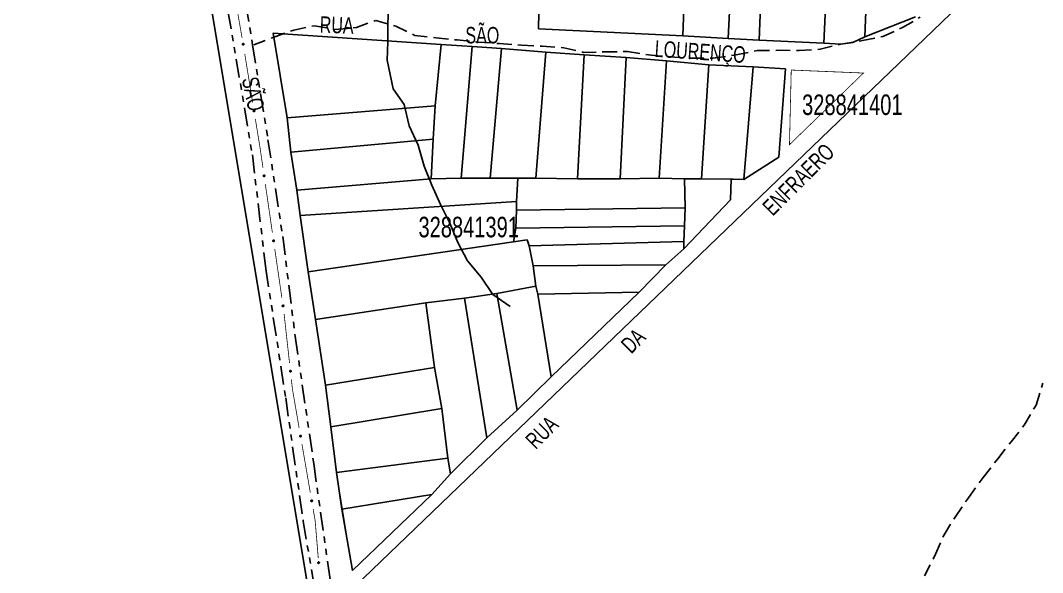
# Model space of a CAD drawing. Extents: x 203604 to 204690, y 4848469 to 4850418.
# Drawn here: x 203911.7 to 204160.6, y 4849124.5 to 4849258.9 of the extents above; entities that cross this region are included whole.
import ezdxf

# ---------------------------------------------------------------- set-up
doc = ezdxf.new("R2010")
doc.units = 0
doc.header["$LTSCALE"] = 1.5
doc.header["$MEASUREMENT"] = 0
for name, pattern in [('TRACO_13', [8, 5, -1, 1, -1]), ('TRACO_15', [3, 2, -1]), ('TRACO_25', [8, 3, -1, 1, -1, 1, -1])]:
    doc.linetypes.add(name, pattern=pattern)
for name, color, linetype in [('CD_MALHA_LOTES', 7, 'CONTINUOUS'), ('CD_TXT_QUADRA', 2, 'CONTINUOUS'), ('HD-CURSO-INTER', 170, 'CONTINUOUS'), ('RU-QUADRA', 210, 'CONTINUOUS'), ('SV-CAMINHO-TRILHA', 20, 'CONTINUOUS'), ('SV-EIXO-RUA-N-PAV', 6, 'CONTINUOUS'), ('SV-RUA-NAO-PAV', 7, 'CONTINUOUS'), ('SV-TXT-RUA-N-PAV', 7, 'CONTINUOUS'), ('SV-TXT-VIA-ATUAL', 250, 'CONTINUOUS')]:
    doc.layers.add(name, color=color, linetype=linetype)
doc.styles.add('ARIAL', font='ARIAL.SHX')

msp = doc.modelspace()

# ---------------------------------------------------------------- linework, layer by layer
at = {"layer": 'CD_MALHA_LOTES', "linetype": 'Continuous', "flags": 128}
for points in [[(203983.182464, 4849112.210596), (203916.798973, 4849510.32331), (203632.378967, 4849505.680231), (203634.88874, 4849205.323168), (203649.445423, 4849205.448657), (203651.453241, 4849112.27334)], [(204038.546872, 4849289.027095), (204037.905355, 4849256.822922)], [(204073.060509, 4849255.154976), (204074.21524, 4849287.74406)], [(204084.094608, 4849254.513459), (204085.698401, 4849287.230846)], [(204091.600361, 4849254.128549), (204092.883396, 4849287.35915)], [(204107.38169, 4849253.358728), (204108.921331, 4849286.717633)], [(204117.389361, 4849254.898369), (204118.544092, 4849286.076115)], [(203994.539072, 4849111.900657), (203993.123595, 4849121.073929), (204161.390743, 4849282.848917)], [(204129.706495, 4849259.773902), (204117.389361, 4849254.898369)], [(203973.244604, 4849255.806157), (203976.629101, 4849235.176842)], [(204014.180901, 4849253.066326), (203973.244604, 4849255.806157)], [(204037.905355, 4849256.822922), (204073.060509, 4849255.154976)], [(204012.730402, 4849238.07784), (204014.180901, 4849253.066326)], [(204021.755727, 4849252.582827), (204014.180901, 4849253.066326)], [(204084.094608, 4849254.513459), (204073.060509, 4849255.154976)], [(204091.600361, 4849254.128549), (204084.094608, 4849254.513459)], [(204107.38169, 4849253.358728), (204091.600361, 4849254.128549)], [(204117.389361, 4849254.898369), (204114.438381, 4849253.487031), (204111.520703, 4849253.133762), (204107.38169, 4849253.358728)], [(204019.015896, 4849220.510689), (204021.755727, 4849252.582827)], [(204028.847054, 4849252.099327), (204021.755727, 4849252.582827)], [(204026.107223, 4849220.510689), (204028.847054, 4849252.099327)], [(204039.645211, 4849251.132328), (204028.847054, 4849252.099327)], [(204037.227713, 4849220.510689), (204039.645211, 4849251.132328)], [(204048.992869, 4849250.487662), (204039.645211, 4849251.132328)], [(204047.381204, 4849220.349523), (204048.992869, 4849250.487662)], [(204059.226943, 4849249.842996), (204048.992869, 4849250.487662)], [(204057.776444, 4849220.349523), (204059.226943, 4849249.842996)], [(204069.058101, 4849249.037163), (204059.226943, 4849249.842996)], [(204067.285269, 4849220.510689), (204069.058101, 4849249.037163)], [(204079.372758, 4849248.070164), (204069.058101, 4849249.037163)], [(204077.599926, 4849220.349523), (204079.372758, 4849248.070164)], [(204090.170915, 4849247.586665), (204079.372758, 4849248.070164)], [(204087.914584, 4849220.188356), (204090.170915, 4849247.586665)], [(204090.170915, 4849247.586665), (204098.014887, 4849247.147832)], [(204098.014887, 4849247.147832), (204096.377265, 4849225.618962)], [(203976.629101, 4849235.176842), (204012.730402, 4849238.07784)], [(204012.246902, 4849230.019514), (204012.730402, 4849238.07784)], [(203976.629101, 4849235.176842), (203977.5961, 4849226.796183)], [(203977.5961, 4849226.796183), (204012.246902, 4849230.019514)], [(204011.763403, 4849220.349523), (204012.246902, 4849230.019514)], [(203977.5961, 4849226.796183), (203979.046599, 4849217.609692)], [(204096.377265, 4849225.618962), (204087.914584, 4849220.188356)], [(204011.763403, 4849220.349523), (204019.015896, 4849220.510689)], [(204019.015896, 4849220.510689), (204026.107223, 4849220.510689)], [(204026.107223, 4849220.510689), (204032.876217, 4849220.510689)], [(204032.876217, 4849220.510689), (204032.553884, 4849214.789278)], [(204032.876217, 4849220.510689), (204037.227713, 4849220.510689)], [(204047.381204, 4849220.349523), (204037.227713, 4849220.510689)], [(204067.285269, 4849220.510689), (204057.776444, 4849220.349523)], [(204073.409597, 4849220.349523), (204067.285269, 4849220.510689)], [(203979.046599, 4849217.609692), (204011.763403, 4849220.349523)], [(204057.776444, 4849220.349523), (204047.381204, 4849220.349523)], [(204073.409597, 4849220.349523), (204077.599926, 4849220.349523)], [(204073.570763, 4849213.258196), (204073.409597, 4849220.349523)], [(204077.599926, 4849220.349523), (204084.794922, 4849220.237101)], [(204084.634303, 4849215.239), (204084.794922, 4849220.237101)], [(204084.794922, 4849220.237101), (204087.914584, 4849220.188356)], [(203979.046599, 4849217.609692), (203979.852432, 4849211.404781)], [(204032.553884, 4849214.789278), (203979.852432, 4849211.404781)], [(204032.553884, 4849214.789278), (204032.553884, 4849212.694113)], [(204032.553884, 4849212.694113), (204073.570763, 4849213.258196)], [(204073.24843, 4849203.265871), (204084.634303, 4849215.239)], [(204073.409597, 4849208.9067), (204073.570763, 4849213.258196)], [(203979.852432, 4849211.404781), (203981.78643, 4849197.705626)], [(204032.392717, 4849208.342617), (204032.553884, 4849212.694113)], [(204031.748051, 4849204.95812), (204032.392717, 4849208.342617)], [(204073.409597, 4849208.9067), (204032.392717, 4849208.342617)], [(204073.24843, 4849205.038703), (204073.409597, 4849208.9067)], [(204031.748051, 4849204.95812), (203981.78643, 4849197.705626)], [(204035.132548, 4849205.441619), (204031.748051, 4849204.95812)], [(204035.616048, 4849203.991121), (204035.132548, 4849205.441619)], [(204073.24843, 4849205.038703), (204035.616048, 4849203.991121)], [(204036.583047, 4849199.156125), (204035.616048, 4849203.991121)], [(204068.896934, 4849199.397875), (204073.24843, 4849203.265871)], [(204073.24843, 4849203.265871), (204073.24843, 4849205.038703)], [(204036.583047, 4849199.156125), (204068.896934, 4849199.397875)], [(204037.227713, 4849194.159963), (204036.583047, 4849199.156125)], [(204062.36969, 4849192.709464), (204068.896934, 4849199.397875)], [(203981.78643, 4849197.705626), (203983.559262, 4849186.101637)], [(204027.718888, 4849192.387131), (204037.227713, 4849194.159963)], [(204037.711213, 4849192.225965), (204037.227713, 4849194.159963)], [(204010.474071, 4849190.1308), (204019.821729, 4849191.258966)], [(204019.821729, 4849191.258966), (204027.718888, 4849192.387131)], [(204025.301391, 4849157.25283), (204019.821729, 4849191.258966)], [(204032.71505, 4849164.021824), (204027.718888, 4849192.387131)], [(204037.711213, 4849192.225965), (204062.36969, 4849192.709464)], [(204040.934543, 4849172.08015), (204037.711213, 4849192.225965)], [(204040.934543, 4849172.08015), (204062.36969, 4849192.709464)], [(203983.559262, 4849186.101637), (204010.474071, 4849190.1308)], [(204012.569235, 4849174.417064), (204010.474071, 4849190.1308)], [(203983.559262, 4849186.101637), (203985.97676, 4849170.065568)], [(203985.97676, 4849170.065568), (204012.569235, 4849174.417064)], [(204014.342067, 4849164.42474), (204012.569235, 4849174.417064)], [(204032.71505, 4849164.021824), (204040.934543, 4849172.08015)], [(203985.97676, 4849170.065568), (203987.266092, 4849159.912077)], [(203987.266092, 4849159.912077), (204014.342067, 4849164.42474)], [(204015.792566, 4849152.337251), (204014.342067, 4849164.42474)], [(204025.301391, 4849157.25283), (204032.71505, 4849164.021824)], [(203987.266092, 4849159.912077), (203988.71659, 4849148.791587)], [(204016.437232, 4849148.469254), (204025.301391, 4849157.25283)], [(203988.71659, 4849148.791587), (204015.792566, 4849152.337251)], [(204016.437232, 4849148.469254), (204015.792566, 4849152.337251)], [(203988.71659, 4849148.791587), (203990.005923, 4849139.927429)], [(204011.924569, 4849143.473092), (204016.437232, 4849148.469254)], [(203990.005923, 4849139.927429), (204011.924569, 4849143.473092)], [(203992.584587, 4849124.938942), (204011.924569, 4849143.473092)], [(203990.005923, 4849139.927429), (203992.584587, 4849124.938942)]]:
    msp.add_lwpolyline(points, dxfattribs=at)
at = {"layer": 'HD-CURSO-INTER', "linetype": 'TRACO_13'}
msp.add_polyline3d([(204030.96, 4849189.24, 6.05), (204026.76, 4849192.13, 4.93), (204023.94, 4849196.35, 4.41), (204020.55, 4849200.39, 4.41), (204018.2, 4849204.81, 4.41), (204016.29, 4849209.52, 4.41), (204014.02, 4849214.07, 4.41), (204011.92, 4849218.76, 4.41), (204010, 4849223.45, 4.41), (204008.54, 4849228.51, 4.41), (204006.36, 4849233.21, 4.41), (204005.15, 4849238.44, 4.41), (204002.45, 4849242.27, 4.41), (204001.03, 4849249.22, 4.41), (204001.17, 4849253.76, 4.41), (204001.17, 4849258.01, 4.41), (204001.34, 4849262.06, 4.41)], dxfattribs=at)
at = {"layer": 'RU-QUADRA', "linetype": 'Continuous', "const_width": 0.18, "flags": 128}
for points in [[(203983.182464, 4849112.210596), (203916.798973, 4849510.32331), (203632.378967, 4849505.680231), (203634.88874, 4849205.323168), (203649.445423, 4849205.448657), (203651.453241, 4849112.27334)], [(204038.546872, 4849289.027095), (204037.905355, 4849256.822922), (204073.060509, 4849255.154976), (204084.094608, 4849254.513459), (204091.600361, 4849254.128549), (204107.38169, 4849253.358728), (204111.520703, 4849253.133762), (204114.438381, 4849253.487031), (204117.389361, 4849254.898369), (204129.706495, 4849259.773902)], [(204161.390743, 4849282.848917), (203993.123595, 4849121.073929), (203994.539072, 4849111.900657)]]:
    msp.add_lwpolyline(points, dxfattribs=at)
for points in [[(203992.584587, 4849124.938942), (204011.924569, 4849143.473092), (204016.437232, 4849148.469254), (204025.301391, 4849157.25283), (204032.71505, 4849164.021824), (204040.934543, 4849172.08015), (204062.36969, 4849192.709464), (204068.896934, 4849199.397875), (204073.24843, 4849203.265871), (204084.634303, 4849215.239), (204084.838256, 4849220.346722), (204087.914584, 4849220.188356), (204096.377265, 4849225.618962), (204098.014887, 4849247.147832), (204090.170915, 4849247.586665), (204079.372758, 4849248.070164), (204069.058101, 4849249.037163), (204059.226943, 4849249.842996), (204048.992869, 4849250.487662), (204039.645211, 4849251.132328), (204028.847054, 4849252.099327), (204021.755727, 4849252.582827), (204014.180901, 4849253.066326), (203973.244604, 4849255.806157), (203976.629101, 4849235.176842), (203977.5961, 4849226.796183), (203979.046599, 4849217.609692), (203979.852432, 4849211.404781), (203981.78643, 4849197.705626), (203983.559262, 4849186.101637), (203985.97676, 4849170.065568), (203987.266092, 4849159.912077), (203988.71659, 4849148.791587)], [(204098.996504, 4849228.642804), (204117.024823, 4849246.089566), (204099.432673, 4849246.816514)]]:
    msp.add_lwpolyline(points, close=True, dxfattribs=at)
at = {"layer": 'SV-CAMINHO-TRILHA', "linetype": 'TRACO_15'}
for points in [[(203968.54, 4849252.93, 7.97), (203973.27, 4849254.77, 7.2), (203978.3, 4849256.56, 6.89), (203983.33, 4849257.62, 6.04), (203988.28, 4849256.68, 5.28), (203993.53, 4849257.18, 5.26), (203998.25, 4849258.9, 5.26), (204003.12, 4849257.49, 5.3), (204007.79, 4849255.23, 5.3), (204012.95, 4849254.7, 5.32), (204018.09, 4849254.14, 5.4), (204023.21, 4849253.63, 5.35), (204028.37, 4849253.27, 5.48), (204033.77, 4849252.9, 5.89), (204038.89, 4849252.64, 6.17), (204044.01, 4849252.26, 6.41), (204048.92, 4849251.1, 6.45), (204054.02, 4849251.23, 6.46), (204059.56, 4849251.33, 6.62), (204064.68, 4849250.52, 6.67), (204070.08, 4849250, 6.57), (204075.16, 4849249.69, 6.68), (204080.45, 4849249.67, 6.9), (204086.01, 4849250.54, 7.04), (204091.15, 4849251.55, 7.28), (204096.19, 4849251.62, 7.45), (204101.39, 4849251.54, 7.5), (204106.48, 4849251.89, 7.78), (204111.52, 4849253.13, 7.77), (204116.81, 4849254.02, 7.85), (204121.73, 4849254.99, 7.97), (204126.5, 4849257.15, 8.07), (204130.82, 4849259.68, 8.06)], [(204131.91, 4849123.68, 10.14), (204134.59, 4849128.92, 9.95), (204136.65, 4849133.68, 9.87), (204139.33, 4849137.97, 9.85), (204142.59, 4849142.65, 9.74), (204146.19, 4849147.63, 9.72), (204149.72, 4849152.15, 9.73), (204152.97, 4849156.32, 9.73), (204156.16, 4849160.37, 9.73), (204159.06, 4849165.24, 9.73), (204160.69, 4849170.58, 9.73)]]:
    msp.add_polyline3d(points, dxfattribs=at)
at = {"layer": 'SV-EIXO-RUA-N-PAV', "const_width": 0.18}
for points in [[(203965.681273, 4849254.6425), (203963.621716, 4849266.464439)], [(203968.27077, 4849238.853524), (203966.341386, 4849250.697403)], [(203970.06, 4849227.87), (203968.913897, 4849234.905564)], [(203970.185476, 4849227.007382), (203970.06, 4849227.87)], [(203970.761253, 4849223.049039), (203970.185476, 4849227.007382)], [(203973.064362, 4849207.215666), (203971.33703, 4849219.090696)], [(203975.367471, 4849191.382293), (203973.640139, 4849203.257323)], [(203977.236669, 4849175.493285), (203975.912173, 4849187.419966)], [(203977.94, 4849169.16), (203977.678167, 4849171.517725)], [(203978.046865, 4849168.541382), (203977.94, 4849169.16)], [(203979.578898, 4849159.672736), (203978.046865, 4849168.541382)], [(203982.302512, 4849143.906255), (203980.259801, 4849155.731116)], [(203983.48, 4849137.09), (203982.983415, 4849139.964635)], [(203983.486855, 4849137.007495), (203983.48, 4849137.09)], [(203984.232088, 4849128.038402), (203983.486855, 4849137.007495)]]:
    msp.add_lwpolyline(points, dxfattribs=at)
at = {"layer": 'SV-EIXO-RUA-N-PAV'}
for points in [[(203965.866213, 4849252.939558), (203965.825812, 4849252.967123), (203965.796727, 4849252.999076), (203965.780138, 4849253.032708), (203965.773229, 4849253.06625), (203965.770025, 4849253.101361), (203965.774605, 4849253.137473), (203965.788567, 4849253.176427), (203965.815934, 4849253.217148), (203965.850624, 4849253.244792), (203965.882727, 4849253.262819), (203965.917287, 4849253.272038), (203965.951448, 4849253.274578), (203965.988802, 4849253.26858), (203966.02814, 4849253.254046), (203966.068421, 4849253.225537), (203966.096721, 4849253.194016), (203966.111912, 4849253.161064), (203966.120959, 4849253.126261), (203966.1238, 4849253.090376), (203966.1191, 4849253.054954), (203966.104395, 4849253.015373), (203966.075729, 4849252.975988), (203966.044613, 4849252.947404), (203966.011884, 4849252.931754), (203965.977419, 4849252.923618), (203965.942242, 4849252.919977), (203965.905749, 4849252.923069), (203965.866213, 4849252.939558)], [(203968.506786, 4849236.720034), (203968.466692, 4849236.748042), (203968.437959, 4849236.780312), (203968.421742, 4849236.814124), (203968.415202, 4849236.84774), (203968.412385, 4849236.882885), (203968.417362, 4849236.918944), (203968.431751, 4849236.957742), (203968.459564, 4849236.99816), (203968.494557, 4849237.025421), (203968.526855, 4849237.043094), (203968.561515, 4849237.051931), (203968.595702, 4849237.054096), (203968.632987, 4849237.047688), (203968.672163, 4849237.032722), (203968.712128, 4849237.003771), (203968.740079, 4849236.971941), (203968.754907, 4849236.938824), (203968.763571, 4849236.903923), (203968.766017, 4849236.868009), (203968.760928, 4849236.83264), (203968.745788, 4849236.793223), (203968.716691, 4849236.754157), (203968.685263, 4849236.725916), (203968.652363, 4849236.710628), (203968.61781, 4849236.702871), (203968.582595, 4849236.699617), (203968.546139, 4849236.703111), (203968.506786, 4849236.720034)], [(203970.960889, 4849220.911837), (203970.921278, 4849220.940524), (203970.893099, 4849220.973279), (203970.87746, 4849221.007363), (203970.871494, 4849221.041085), (203970.869276, 4849221.076273), (203970.874866, 4849221.112242), (203970.889914, 4849221.150789), (203970.918412, 4849221.190728), (203970.953864, 4849221.217388), (203970.986459, 4849221.234508), (203971.021265, 4849221.242754), (203971.055483, 4849221.244336), (203971.092654, 4849221.237294), (203971.131569, 4849221.221662), (203971.171035, 4849221.192035), (203971.19844, 4849221.159733), (203971.212701, 4849221.126368), (203971.22077, 4849221.091325), (203971.222604, 4849221.055375), (203971.216912, 4849221.020098), (203971.201103, 4849220.980945), (203971.171345, 4849220.942379), (203971.13944, 4849220.914678), (203971.106284, 4849220.899952), (203971.071605, 4849220.892786), (203971.03634, 4849220.890132), (203970.999948, 4849220.894247), (203970.960889, 4849220.911837)], [(203973.263998, 4849205.078465), (203973.224386, 4849205.107152), (203973.196208, 4849205.139907), (203973.180569, 4849205.17399), (203973.174603, 4849205.207713), (203973.172385, 4849205.2429), (203973.177975, 4849205.278869), (203973.193023, 4849205.317417), (203973.221521, 4849205.357355), (203973.256973, 4849205.384016), (203973.289568, 4849205.401136), (203973.324373, 4849205.409382), (203973.358592, 4849205.410964), (203973.395763, 4849205.403921), (203973.434678, 4849205.38829), (203973.474144, 4849205.358662), (203973.501549, 4849205.32636), (203973.51581, 4849205.292996), (203973.523878, 4849205.257952), (203973.525712, 4849205.222002), (203973.520021, 4849205.186725), (203973.504212, 4849205.147572), (203973.474454, 4849205.109007), (203973.442549, 4849205.081306), (203973.409393, 4849205.06658), (203973.374714, 4849205.059413), (203973.339448, 4849205.056759), (203973.303057, 4849205.060874), (203973.263998, 4849205.078465)], [(203975.567107, 4849189.245092), (203975.527495, 4849189.273779), (203975.499317, 4849189.306534), (203975.483678, 4849189.340618), (203975.477712, 4849189.37434), (203975.475493, 4849189.409527), (203975.481084, 4849189.445497), (203975.496132, 4849189.484044), (203975.52463, 4849189.523982), (203975.560082, 4849189.550643), (203975.592677, 4849189.567763), (203975.627482, 4849189.576009), (203975.661701, 4849189.577591), (203975.698872, 4849189.570548), (203975.737787, 4849189.554917), (203975.777253, 4849189.525289), (203975.804658, 4849189.492988), (203975.818919, 4849189.459623), (203975.826987, 4849189.42458), (203975.828821, 4849189.388629), (203975.82313, 4849189.353353), (203975.807321, 4849189.314199), (203975.777562, 4849189.275634), (203975.745658, 4849189.247933), (203975.712502, 4849189.233207), (203975.677822, 4849189.226041), (203975.642557, 4849189.223387), (203975.606166, 4849189.227501), (203975.567107, 4849189.245092)], [(203977.363869, 4849173.350552), (203977.32525, 4849173.380563), (203977.298196, 4849173.414253), (203977.28372, 4849173.448846), (203977.278898, 4849173.482751), (203977.277872, 4849173.517994), (203977.284677, 4849173.553753), (203977.30102, 4849173.591769), (203977.330853, 4849173.63072), (203977.367187, 4849173.656166), (203977.400343, 4849173.672173), (203977.435407, 4849173.679237), (203977.46966, 4849173.67966), (203977.506571, 4849173.671363), (203977.544935, 4849173.654424), (203977.583376, 4849173.623478), (203977.609672, 4849173.590267), (203977.622796, 4849173.556439), (203977.629674, 4849173.521143), (203977.63029, 4849173.485151), (203977.623408, 4849173.450087), (203977.606284, 4849173.411491), (203977.575237, 4849173.373955), (203977.542413, 4849173.34735), (203977.508778, 4849173.333754), (203977.473876, 4849173.327765), (203977.438541, 4849173.326306), (203977.40231, 4849173.33165), (203977.363869, 4849173.350552)], [(203979.835334, 4849157.541604), (203979.794972, 4849157.569226), (203979.765932, 4849157.60122), (203979.749392, 4849157.634876), (203979.74253, 4849157.668427), (203979.739377, 4849157.703543), (203979.744008, 4849157.739648), (203979.758025, 4849157.778583), (203979.78545, 4849157.819265), (203979.82018, 4849157.846859), (203979.852308, 4849157.864841), (203979.886882, 4849157.87401), (203979.921046, 4849157.876502), (203979.958391, 4849157.870451), (203979.997709, 4849157.855861), (203980.037949, 4849157.827294), (203980.066204, 4849157.795733), (203980.081348, 4849157.762759), (203980.090346, 4849157.727943), (203980.093136, 4849157.692054), (203980.088385, 4849157.656639), (203980.073624, 4849157.617078), (203980.044902, 4849157.577735), (203980.013745, 4849157.549195), (203979.980993, 4849157.533592), (203979.946517, 4849157.525505), (203979.911335, 4849157.521914), (203979.874847, 4849157.525058), (203979.835334, 4849157.541604)], [(203982.558948, 4849141.775123), (203982.518586, 4849141.802745), (203982.489547, 4849141.834739), (203982.473006, 4849141.868394), (203982.466145, 4849141.901946), (203982.462991, 4849141.937062), (203982.467622, 4849141.973167), (203982.481639, 4849142.012101), (203982.509065, 4849142.052784), (203982.543794, 4849142.080378), (203982.575922, 4849142.09836), (203982.610496, 4849142.107529), (203982.64466, 4849142.110021), (203982.682005, 4849142.10397), (203982.721323, 4849142.08938), (203982.761563, 4849142.060813), (203982.789818, 4849142.029252), (203982.804962, 4849141.996278), (203982.81396, 4849141.961462), (203982.81675, 4849141.925573), (203982.811999, 4849141.890157), (203982.797238, 4849141.850597), (203982.768516, 4849141.811254), (203982.737359, 4849141.782714), (203982.704607, 4849141.767111), (203982.670131, 4849141.759024), (203982.634949, 4849141.755433), (203982.598461, 4849141.758577), (203982.558948, 4849141.775123)], [(203984.232195, 4849126.707698), (203984.194422, 4849126.738767), (203984.168312, 4849126.773193), (203984.154799, 4849126.808174), (203984.150918, 4849126.8422), (203984.150869, 4849126.877457), (203984.158661, 4849126.913014), (203984.176052, 4849126.950563), (203984.206952, 4849126.988673), (203984.243977, 4849127.013102), (203984.277563, 4849127.028185), (203984.31281, 4849127.034275), (203984.347061, 4849127.033749), (203984.383728, 4849127.024433), (203984.421608, 4849127.006438), (203984.459177, 4849126.974439), (203984.484543, 4849126.940513), (203984.496725, 4849126.906334), (203984.502623, 4849126.870861), (203984.502242, 4849126.834865), (203984.494392, 4849126.800006), (203984.476205, 4849126.761899), (203984.44413, 4849126.725237), (203984.410582, 4849126.699551), (203984.376583, 4849126.686892), (203984.341529, 4849126.681872), (203984.306167, 4849126.681393), (203984.270098, 4849126.687738), (203984.232195, 4849126.707698)]]:
    msp.add_lwpolyline(points, close=True, dxfattribs=at)
for points in [[(203965.796727, 4849252.999076), (203965.770025, 4849253.101361)], [(203965.825812, 4849252.967123), (203965.774605, 4849253.137473)], [(203965.809153, 4849252.985266), (203965.774807, 4849253.110865)], [(203965.844816, 4849252.955467), (203965.78327, 4849253.149736)], [(203965.866213, 4849252.939558), (203965.788567, 4849253.176427)], [(203965.887608, 4849252.932451), (203965.804709, 4849253.193638)], [(203965.905749, 4849252.923069), (203965.815934, 4849253.217148)], [(203965.923323, 4849252.926207), (203965.833632, 4849253.226379)], [(203965.942242, 4849252.919977), (203965.850624, 4849253.244792)], [(203965.958101, 4849252.925341), (203965.865773, 4849253.248599)], [(203965.977419, 4849252.923618), (203965.882727, 4849253.262819)], [(203965.99463, 4849252.93032), (203965.902883, 4849253.266145)], [(203966.011884, 4849252.931754), (203965.917287, 4849253.272038)], [(203966.028411, 4849252.94313), (203965.93538, 4849253.270421)], [(203966.044613, 4849252.947404), (203965.951448, 4849253.274578)], [(203966.060786, 4849252.964006), (203965.97197, 4849253.2671)], [(203966.075729, 4849252.975988), (203965.988802, 4849253.26858)], [(203966.087896, 4849252.999201), (203966.009497, 4849253.258402)], [(203966.104395, 4849253.015373), (203966.02814, 4849253.254046)], [(203966.108458, 4849253.04018), (203966.050069, 4849253.232229)], [(203966.1191, 4849253.054954), (203966.068421, 4849253.225537)], [(203966.120079, 4849253.076831), (203966.084154, 4849253.20354)], [(203966.1238, 4849253.090376), (203966.096721, 4849253.194016)], [(203968.437959, 4849236.780312), (203968.412385, 4849236.882885)], [(203968.450233, 4849236.766367), (203968.41727, 4849236.892335)], [(203968.466692, 4849236.748042), (203968.417362, 4849236.918944)], [(203968.485566, 4849236.736177), (203968.426161, 4849236.931112)], [(203968.506786, 4849236.720034), (203968.431751, 4849236.957742)], [(203968.528103, 4849236.712691), (203968.448081, 4849236.974775)], [(203968.546139, 4849236.703111), (203968.459564, 4849236.99816)], [(203968.563746, 4849236.706055), (203968.477362, 4849237.007195)], [(203968.582595, 4849236.699617), (203968.494557, 4849237.025421)], [(203968.598512, 4849236.704806), (203968.509746, 4849237.029061)], [(203968.61781, 4849236.702871), (203968.526855, 4849237.043094)], [(203968.635095, 4849236.709383), (203968.547047, 4849237.046197)], [(203968.652363, 4849236.710628), (203968.561515, 4849237.051931)], [(203968.669014, 4849236.721821), (203968.579589, 4849237.050116)], [(203968.685263, 4849236.725916), (203968.595702, 4849237.054096)], [(203968.701616, 4849236.74234), (203968.616141, 4849237.046393)], [(203968.716691, 4849236.754157), (203968.632987, 4849237.047688)], [(203968.729112, 4849236.777234), (203968.65357, 4849237.037282)], [(203968.745788, 4849236.793223), (203968.672163, 4849237.032722)], [(203968.750124, 4849236.817984), (203968.693851, 4849237.010664)], [(203968.760928, 4849236.83264), (203968.712128, 4849237.003771)], [(203968.762147, 4849236.854506), (203968.727618, 4849236.981602)], [(203968.766017, 4849236.868009), (203968.740079, 4849236.971941)], [(203970.893099, 4849220.973279), (203970.869276, 4849221.076273)], [(203970.905134, 4849220.959127), (203970.874322, 4849221.085639)], [(203970.921278, 4849220.940524), (203970.874866, 4849221.112242)], [(203970.939948, 4849220.92834), (203970.883872, 4849221.124258)], [(203970.960889, 4849220.911837), (203970.889914, 4849221.150789)], [(203970.982077, 4849220.904133), (203970.906532, 4849221.167542)], [(203970.999948, 4849220.894247), (203970.918412, 4849221.190728)], [(203971.017603, 4849220.89689), (203970.936362, 4849221.199458)], [(203971.03634, 4849220.890132), (203970.953864, 4849221.217388)], [(203971.052343, 4849220.895049), (203970.969113, 4849221.220769)], [(203971.071605, 4849220.892786), (203970.986459, 4849221.234508)], [(203971.088998, 4849220.899002), (203971.006701, 4849221.237267)], [(203971.106284, 4849220.899952), (203971.021265, 4849221.242754)], [(203971.123124, 4849220.91086), (203971.039305, 4849221.240631)], [(203971.13944, 4849220.914678), (203971.055483, 4849221.244336)], [(203971.156071, 4849220.930821), (203971.075788, 4849221.236286)], [(203971.171345, 4849220.942379), (203971.092654, 4849221.237294)], [(203971.184158, 4849220.965242), (203971.113056, 4849221.226539)], [(203971.201103, 4849220.980945), (203971.131569, 4849221.221662)], [(203971.205861, 4849221.005628), (203971.152878, 4849221.199238)], [(203971.216912, 4849221.020098), (203971.171035, 4849221.192035)], [(203971.218504, 4849221.041939), (203971.186145, 4849221.169605)], [(203971.222604, 4849221.055375), (203971.19844, 4849221.159733)], [(203973.196208, 4849205.139907), (203973.172385, 4849205.2429)], [(203973.208243, 4849205.125754), (203973.17743, 4849205.252266)], [(203973.224386, 4849205.107152), (203973.177975, 4849205.278869)], [(203973.243056, 4849205.094967), (203973.186981, 4849205.290885)], [(203973.263998, 4849205.078465), (203973.193023, 4849205.317417)], [(203973.285186, 4849205.07076), (203973.209641, 4849205.334169)], [(203973.303057, 4849205.060874), (203973.221521, 4849205.357355)], [(203973.320712, 4849205.063518), (203973.239471, 4849205.366086)], [(203973.339448, 4849205.056759), (203973.256973, 4849205.384016)], [(203973.355452, 4849205.061677), (203973.272222, 4849205.387396)], [(203973.374714, 4849205.059413), (203973.289568, 4849205.401136)], [(203973.392106, 4849205.065629), (203973.30981, 4849205.403895)], [(203973.409393, 4849205.06658), (203973.324373, 4849205.409382)], [(203973.426233, 4849205.077488), (203973.342413, 4849205.407258)], [(203973.442549, 4849205.081306), (203973.358592, 4849205.410964)], [(203973.45918, 4849205.097448), (203973.378896, 4849205.402913)], [(203973.474454, 4849205.109007), (203973.395763, 4849205.403921)], [(203973.487266, 4849205.131869), (203973.416165, 4849205.393166)], [(203973.504212, 4849205.147572), (203973.434678, 4849205.38829)], [(203973.508969, 4849205.172256), (203973.455987, 4849205.365866)], [(203973.520021, 4849205.186725), (203973.474144, 4849205.358662)], [(203973.521613, 4849205.208567), (203973.489254, 4849205.336233)], [(203973.525712, 4849205.222002), (203973.501549, 4849205.32636)], [(203975.499317, 4849189.306534), (203975.475493, 4849189.409527)], [(203975.511352, 4849189.292382), (203975.480539, 4849189.418894)], [(203975.527495, 4849189.273779), (203975.481084, 4849189.445497)], [(203975.546165, 4849189.261595), (203975.49009, 4849189.457513)], [(203975.567107, 4849189.245092), (203975.496132, 4849189.484044)], [(203975.588295, 4849189.237388), (203975.51275, 4849189.500796)], [(203975.606166, 4849189.227501), (203975.52463, 4849189.523982)], [(203975.623821, 4849189.230145), (203975.54258, 4849189.532713)], [(203975.642557, 4849189.223387), (203975.560082, 4849189.550643)], [(203975.65856, 4849189.228304), (203975.575331, 4849189.554024)], [(203975.677822, 4849189.226041), (203975.592677, 4849189.567763)], [(203975.695215, 4849189.232257), (203975.612918, 4849189.570522)], [(203975.712502, 4849189.233207), (203975.627482, 4849189.576009)], [(203975.729341, 4849189.244115), (203975.645522, 4849189.573886)], [(203975.745658, 4849189.247933), (203975.661701, 4849189.577591)], [(203975.762289, 4849189.264075), (203975.682005, 4849189.56954)], [(203975.777562, 4849189.275634), (203975.698872, 4849189.570548)], [(203975.790375, 4849189.298496), (203975.719274, 4849189.559794)], [(203975.807321, 4849189.314199), (203975.737787, 4849189.554917)], [(203975.812078, 4849189.338883), (203975.759096, 4849189.532493)], [(203975.82313, 4849189.353353), (203975.777253, 4849189.525289)], [(203975.824722, 4849189.375194), (203975.792363, 4849189.50286)], [(203975.828821, 4849189.388629), (203975.804658, 4849189.492988)], [(203977.298196, 4849173.414253), (203977.277872, 4849173.517994)], [(203977.309745, 4849173.399702), (203977.283232, 4849173.527184)], [(203977.32525, 4849173.380563), (203977.284677, 4849173.553753)], [(203977.343497, 4849173.367754), (203977.294083, 4849173.565457)], [(203977.363869, 4849173.350552), (203977.30102, 4849173.591769)], [(203977.384784, 4849173.342135), (203977.318196, 4849173.60795)], [(203977.40231, 4849173.33165), (203977.330853, 4849173.63072)], [(203977.420044, 4849173.333695), (203977.349088, 4849173.638839)], [(203977.438541, 4849173.326306), (203977.367187, 4849173.656166)], [(203977.454702, 4849173.330679), (203977.382542, 4849173.659029)], [(203977.473876, 4849173.327765), (203977.400343, 4849173.672173)], [(203977.491469, 4849173.333389), (203977.420666, 4849173.674246)], [(203977.508778, 4849173.333754), (203977.435407, 4849173.679237)], [(203977.525977, 4849173.344086), (203977.453365, 4849173.676504)], [(203977.542413, 4849173.34735), (203977.46966, 4849173.67966)], [(203977.559581, 4849173.36292), (203977.48968, 4849173.670927)], [(203977.575237, 4849173.373955), (203977.506571, 4849173.671363)], [(203977.588816, 4849173.396371), (203977.526598, 4849173.659924)], [(203977.606284, 4849173.411491), (203977.544935, 4849173.654424)], [(203977.611873, 4849173.436), (203977.565473, 4849173.631292)], [(203977.623408, 4849173.450087), (203977.583376, 4849173.623478)], [(203977.625739, 4849173.471862), (203977.597718, 4849173.60055)], [(203977.63029, 4849173.485151), (203977.609672, 4849173.590267)], [(203979.765932, 4849157.60122), (203979.739377, 4849157.703543)], [(203979.794972, 4849157.569226), (203979.744008, 4849157.739648)], [(203979.778339, 4849157.587393), (203979.744172, 4849157.71304)], [(203979.81396, 4849157.557543), (203979.752691, 4849157.7519)], [(203979.835334, 4849157.541604), (203979.758025, 4849157.778583)], [(203979.856719, 4849157.534466), (203979.774192, 4849157.795771)], [(203979.874847, 4849157.525058), (203979.78545, 4849157.819265)], [(203979.892425, 4849157.528171), (203979.803161, 4849157.82847)], [(203979.911335, 4849157.521914), (203979.82018, 4849157.846859)], [(203979.927201, 4849157.527255), (203979.835334, 4849157.850645)], [(203979.946517, 4849157.525505), (203979.852308, 4849157.864841)], [(203979.963738, 4849157.532182), (203979.872469, 4849157.868137)], [(203979.980993, 4849157.533592), (203979.886882, 4849157.87401)], [(203979.997536, 4849157.544944), (203979.904972, 4849157.872367)], [(203980.013745, 4849157.549195), (203979.921046, 4849157.876502)], [(203980.029941, 4849157.565774), (203979.941558, 4849157.868994)], [(203980.044902, 4849157.577735), (203979.958391, 4849157.870451)], [(203980.057102, 4849157.60093), (203979.979072, 4849157.860243)], [(203980.073624, 4849157.617078), (203979.997709, 4849157.855861)], [(203980.077722, 4849157.64188), (203980.019607, 4849157.834012)], [(203980.088385, 4849157.656639), (203980.037949, 4849157.827294)], [(203980.089395, 4849157.678515), (203980.053651, 4849157.805274)], [(203980.093136, 4849157.692054), (203980.066204, 4849157.795733)], [(203982.489547, 4849141.834739), (203982.462991, 4849141.937062)], [(203982.518586, 4849141.802745), (203982.467622, 4849141.973167)], [(203982.501953, 4849141.820912), (203982.467786, 4849141.946559)], [(203982.537574, 4849141.791062), (203982.476305, 4849141.985418)], [(203982.558948, 4849141.775123), (203982.481639, 4849142.012101)], [(203982.580333, 4849141.767985), (203982.497806, 4849142.02929)], [(203982.598461, 4849141.758577), (203982.509065, 4849142.052784)], [(203982.616039, 4849141.76169), (203982.526775, 4849142.061989)], [(203982.634949, 4849141.755433), (203982.543794, 4849142.080378)], [(203982.650815, 4849141.760774), (203982.558948, 4849142.084163)], [(203982.670131, 4849141.759024), (203982.575922, 4849142.09836)], [(203982.687352, 4849141.765701), (203982.596083, 4849142.101656)], [(203982.704607, 4849141.767111), (203982.610496, 4849142.107529)], [(203982.72115, 4849141.778463), (203982.628586, 4849142.105886)], [(203982.737359, 4849141.782714), (203982.64466, 4849142.110021)], [(203982.753555, 4849141.799293), (203982.665172, 4849142.102513)], [(203982.768516, 4849141.811254), (203982.682005, 4849142.10397)], [(203982.780716, 4849141.834449), (203982.702687, 4849142.093762)], [(203982.797238, 4849141.850597), (203982.721323, 4849142.08938)], [(203982.801336, 4849141.875399), (203982.743221, 4849142.06753)], [(203982.811999, 4849141.890157), (203982.761563, 4849142.060813)], [(203982.813009, 4849141.912034), (203982.777265, 4849142.038793)], [(203982.81675, 4849141.925573), (203982.789818, 4849142.029252)], [(203984.168312, 4849126.773193), (203984.150869, 4849126.877457)], [(203984.179454, 4849126.758327), (203984.156481, 4849126.886495)], [(203984.194422, 4849126.738767), (203984.158661, 4849126.913014)], [(203984.212308, 4849126.725457), (203984.168389, 4849126.924453)], [(203984.232195, 4849126.707698), (203984.176052, 4849126.950563)], [(203984.252869, 4849126.698705), (203984.193669, 4849126.966261)], [(203984.270098, 4849126.687738), (203984.206952, 4849126.988673)], [(203984.287882, 4849126.689291), (203984.225405, 4849126.996283)], [(203984.306167, 4849126.681393), (203984.243977, 4849127.013102)], [(203984.322442, 4849126.685316), (203984.259405, 4849127.015538)], [(203984.341529, 4849126.681872), (203984.277563, 4849127.028185)], [(203984.359271, 4849126.687007), (203984.297936, 4849127.029694)], [(203984.376583, 4849126.686892), (203984.31281, 4849127.034275)], [(203984.394062, 4849126.696744), (203984.330685, 4849127.031046)], [(203984.410582, 4849126.699551), (203984.347061, 4849127.033749)], [(203984.428175, 4849126.71464), (203984.366832, 4849127.024464)], [(203984.44413, 4849126.725237), (203984.383728, 4849127.024433)], [(203984.458325, 4849126.747268), (203984.40343, 4849127.012444)], [(203984.476205, 4849126.761899), (203984.421608, 4849127.006438)], [(203984.482471, 4849126.786243), (203984.441498, 4849126.982746)], [(203984.494392, 4849126.800006), (203984.459177, 4849126.974439)], [(203984.497324, 4849126.821708), (203984.472879, 4849126.951122)], [(203984.502242, 4849126.834865), (203984.484543, 4849126.940513)]]:
    msp.add_lwpolyline(points, dxfattribs=at)
at = {"layer": 'SV-RUA-NAO-PAV', "linetype": 'TRACO_25'}
for points in [[(203916.55, 4849511.31, 6.37), (203921.02, 4849500.57, 6.14), (203924.84, 4849488.37, 5.65), (203931.04, 4849456.87, 5.85), (203934.73, 4849429.5, 6.25), (203937.57, 4849405.83, 6.4), (203940.07, 4849382.06, 6.36), (203943.93, 4849359.74, 6.66), (203950.47, 4849325.44, 6.69), (203957.28, 4849292.92, 7.32), (203962.25, 4849261.26, 7.49), (203968.19, 4849226.21, 8.04), (203971.46, 4849198.44, 8.75), (203976.31, 4849166.98, 8.89), (203980.57, 4849137, 9.43), (203983.83, 4849117.7, 9.82), (203984.73, 4849112.1, 9.82)], [(203947.83, 4849377.62, 6.27), (203948.79, 4849358.41, 6.27), (203951.62, 4849341.43, 6.27), (203956.92, 4849317.42, 6.43), (203961.24, 4849294.92, 6.67), (203964.54, 4849274.9, 6.94), (203968.25, 4849252.95, 7.54), (203971.99, 4849229.86, 7.88), (203975.58, 4849206.31, 8.56), (203978.62, 4849182.02, 8.66), (203983.12, 4849151.03, 8.79), (203988, 4849116.52, 10.03), (203988.82, 4849112.1, 10.32)]]:
    msp.add_polyline3d(points, dxfattribs=at)

# ---------------------------------------------------------------- texts
at = {"layer": 'CD_TXT_QUADRA', "style": 'ARIAL', "width": 0.7}
for s, p in [('328841401', (204102.07172, 4849235.86987)), ('328841391', (204008.641453, 4849206.090338))]:
    msp.add_text(s, height=5, dxfattribs=at).set_placement(p)
at = {"layer": 'SV-TXT-RUA-N-PAV', "style": 'ARIAL', "width": 0.7}
msp.add_text('SÃO', height=4, rotation=282, dxfattribs=at).set_placement((203965.584779, 4849244.630679))
at = {"layer": 'SV-TXT-VIA-ATUAL', "style": 'ARIAL', "width": 0.7}
for s, rotation, p in [('RUA', 358, (203984.543192, 4849255.918326)), ('LOURENÇO', 356, (204066.08319, 4849250.059737)), ('ENFRAERO', 45, (204094.915029, 4849211.094071)), ('DA', 45, (204060.454957, 4849177.565351)), ('RUA', 45, (204037.171124, 4849154.281518))]:
    msp.add_text(s, height=4, rotation=rotation, dxfattribs=at).set_placement(p)
msp.add_text('SÃO', height=4, dxfattribs=at).set_placement((204020.068878, 4849253.303037))

doc.saveas('drawing.dxf')
